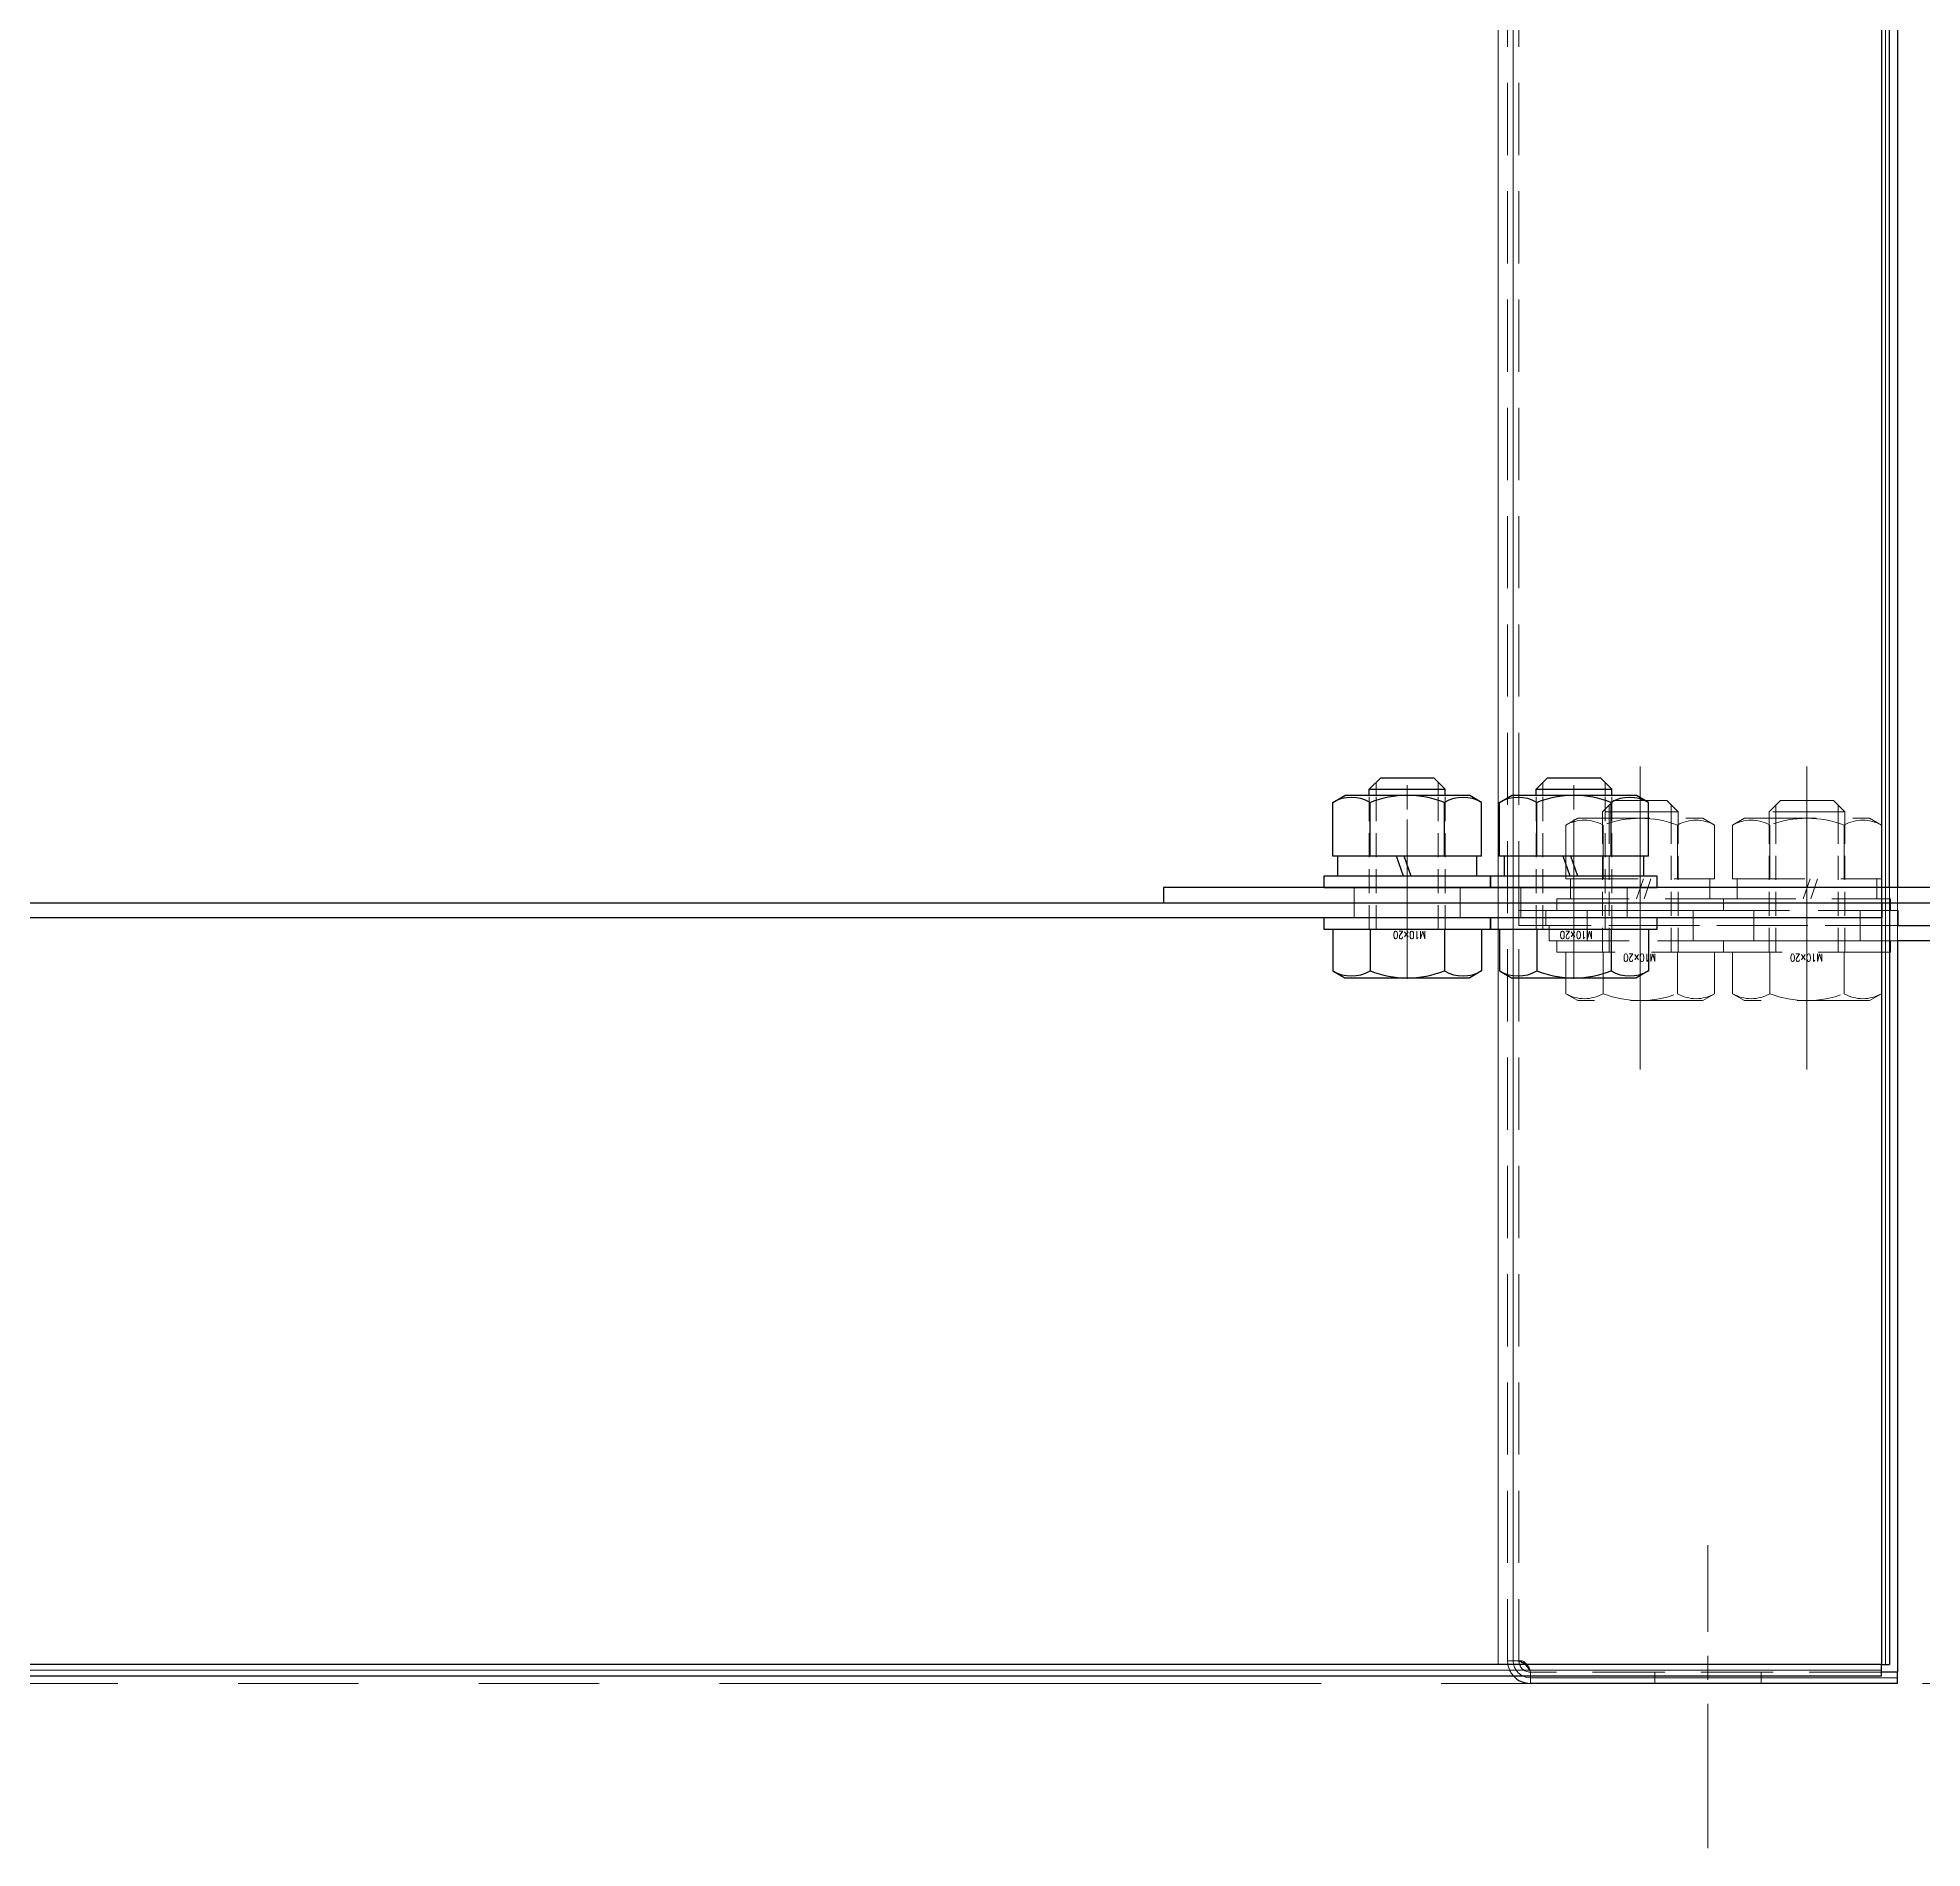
# Model space of a CAD drawing. Header units: millimetres. Extents: x 0 to 51411, y 0 to 16902.
# Drawn here: x 2631.6 to 2880.3, y 6034 to 6272.9 of the extents above; entities that cross this region are included whole.
import ezdxf

# ---------------------------------------------------------------- set-up
doc = ezdxf.new("R2010")
doc.units = ezdxf.units.MM
for name, pattern in [('CENTER2', [28.575, 19.05, -3.175, 3.175, -3.175]), ('HIDDEN2', [4.7625, 3.175, -1.5875]), ('PHANTOM2', [31.75, 15.875, -3.175, 3.175, -3.175, 3.175, -3.175])]:
    doc.linetypes.add(name, pattern=pattern)
for name, color, linetype, lineweight in [('01_外形線', 7, 'Continuous', 25), ('02_細線', 5, 'Continuous', 13), ('03_かくれ線', 6, 'HIDDEN2', 13), ('04_中心線', 1, 'CENTER2', 9), ('05_仮想線', 2, 'PHANTOM2', 13)]:
    doc.layers.add(name, color=color, linetype=linetype, lineweight=lineweight)
doc.layers.add('10_補助線', color=8, linetype='Continuous', lineweight=13, plot=False)
doc.styles.add('寸法用', font='simplex.shx', dxfattribs={"width": 0.8, "bigfont": '@extfont2.shx'})

msp = doc.modelspace()

# ---------------------------------------------------------------- linework, layer by layer
at = {"layer": '01_外形線'}
for p, q in [((2875.908, 6160.762), (2875.908, 7156.762)), ((2876.972, 7151.762), (2876.972, 6160.762)), ((2874.847, 6655.762), (2874.847, 6158.762)), ((2807.289, 6173.762), (2808.789, 6175.262)), ((2808.789, 6175.262), (2815.789, 6175.262)), ((2817.289, 6173.762), (2815.789, 6175.262)), ((2829.289, 6173.762), (2830.789, 6175.262)), ((2830.789, 6175.262), (2837.789, 6175.262)), ((2839.289, 6173.762), (2837.789, 6175.262)), ((2802.474, 6172.008), (2804.039, 6172.912)), ((2802.474, 6164.912), (2802.474, 6172.008)), ((2820.539, 6172.912), (2804.039, 6172.912)), ((2807.289, 6173.762), (2817.289, 6173.762)), ((2807.289, 6172.912), (2807.289, 6173.762)), ((2807.382, 6164.912), (2807.382, 6172.008)), ((2817.197, 6164.912), (2817.197, 6172.008)), ((2817.289, 6172.912), (2817.289, 6173.762)), ((2822.104, 6172.008), (2820.539, 6172.912)), ((2822.104, 6164.912), (2822.104, 6172.008)), ((2824.474, 6172.008), (2826.039, 6172.912)), ((2824.474, 6164.912), (2824.474, 6172.008)), ((2842.539, 6172.912), (2826.039, 6172.912)), ((2829.289, 6173.762), (2839.289, 6173.762)), ((2829.289, 6172.912), (2829.289, 6173.762)), ((2829.382, 6164.912), (2829.382, 6172.008)), ((2839.197, 6164.912), (2839.197, 6172.008)), ((2839.289, 6172.912), (2839.289, 6173.762)), ((2844.104, 6172.008), (2842.539, 6172.912)), ((2844.104, 6164.912), (2844.104, 6172.008)), ((2822.104, 6164.912), (2802.474, 6164.912)), ((2803.089, 6164.912), (2803.089, 6162.262)), ((2811.789, 6162.262), (2810.879, 6164.912)), ((2812.789, 6162.262), (2811.879, 6164.912)), ((2821.489, 6162.262), (2821.489, 6164.912)), ((2844.104, 6164.912), (2824.474, 6164.912)), ((2825.089, 6164.912), (2825.089, 6162.262)), ((2833.789, 6162.262), (2832.879, 6164.912)), ((2834.789, 6162.262), (2833.879, 6164.912)), ((2843.489, 6162.262), (2843.489, 6164.912)), ((2823.289, 6162.262), (2801.289, 6162.262)), ((2801.289, 6162.262), (2801.289, 6160.762)), ((2823.289, 6160.762), (2823.289, 6162.262)), ((2845.289, 6162.262), (2823.289, 6162.262)), ((2823.289, 6162.262), (2823.289, 6160.762)), ((2845.289, 6160.762), (2845.289, 6162.262)), ((2801.289, 6160.762), (2823.289, 6160.762)), ((2823.289, 6160.762), (2845.289, 6160.762)), ((2875.908, 6158.762), (2875.908, 6058.262)), ((2874.847, 6156.762), (2874.847, 6058.262)), ((2876.972, 6153.762), (2876.972, 6057.262)), ((2874.847, 6058.262), (2875.908, 6058.262)), ((2876.972, 6055.762), (2828.535, 6055.762)), ((2876.972, 6057.262), (2874.847, 6057.262)), ((2876.972, 6055.762), (2876.972, 6057.262))]:
    msp.add_line(p, q, dxfattribs=at)
at = {"layer": '01_外形線', "ltscale": 3}
for p, q in [((2823.289, 6156.762), (2801.289, 6156.762)), ((2801.289, 6156.762), (2801.289, 6155.262)), ((2801.289, 6155.262), (2823.289, 6155.262)), ((2802.474, 6155.262), (2802.474, 6149.765)), ((2807.382, 6155.262), (2807.382, 6149.765)), ((2817.197, 6155.262), (2817.197, 6149.765)), ((2822.104, 6155.262), (2822.104, 6149.765)), ((2823.289, 6155.262), (2823.289, 6156.762)), ((2845.289, 6156.762), (2823.289, 6156.762)), ((2823.289, 6156.762), (2823.289, 6155.262)), ((2823.289, 6155.262), (2845.289, 6155.262)), ((2824.474, 6155.262), (2824.474, 6149.765)), ((2829.382, 6155.262), (2829.382, 6149.765)), ((2839.197, 6155.262), (2839.197, 6149.765)), ((2844.104, 6155.262), (2844.104, 6149.765)), ((2845.289, 6155.262), (2845.289, 6156.762)), ((2802.474, 6149.765), (2804.039, 6148.862)), ((2822.104, 6149.765), (2820.539, 6148.862)), ((2824.474, 6149.765), (2826.039, 6148.862)), ((2844.104, 6149.765), (2842.539, 6148.862)), ((2804.039, 6148.862), (2820.539, 6148.862)), ((2826.039, 6148.862), (2842.539, 6148.862))]:
    msp.add_line(p, q, dxfattribs=at)
at = {"layer": '01_外形線'}
for points in [[(2780.117, 6158.762), (2944.899, 6158.762), (2944.899, 6160.762), (2780.117, 6160.762)], [(2874.911, 6156.762), (1973.668, 6156.762), (1973.668, 6158.762), (2874.911, 6158.762)], [(2874.847, 6058.262), (1973.731, 6058.262), (1973.731, 6056.762), (2874.847, 6056.762)]]:
    msp.add_lwpolyline(points, close=True, dxfattribs=at)
for points in [[(2876.972, 6157.762), (2877.035, 6157.762), (2877.035, 6155.762), (2876.972, 6155.762)], [(2876.972, 6155.762), (2944.906, 6155.762), (2944.906, 6153.762), (2876.972, 6153.762)]]:
    msp.add_lwpolyline(points, dxfattribs=at)
for centre, radius, start, end in [((2804.928, 6167.758), 4.907, 60.00001, 119.99999), ((2812.289, 6159.132), 13.779, 69.136, 110.864), ((2819.65, 6167.758), 4.907, 60.00001, 119.99999), ((2826.928, 6167.758), 4.907, 60.00001, 119.99999), ((2834.289, 6159.132), 13.779, 69.136, 110.864), ((2841.65, 6167.758), 4.907, 60.00001, 119.99999), ((2828.535, 6058.762), 3, 221.81031, 270)]:
    msp.add_arc(centre, radius, start, end, dxfattribs=at)
at = {"layer": '01_外形線', "ltscale": 3}
for centre, radius, start, end in [((2804.928, 6154.015), 4.907, 240.00001, 299.99999), ((2812.289, 6162.641), 13.779, 249.136, 290.864), ((2819.65, 6154.015), 4.907, 240.00001, 299.99999), ((2826.928, 6154.015), 4.907, 240.00001, 299.99999), ((2834.289, 6162.641), 13.779, 249.136, 290.864), ((2841.65, 6154.015), 4.907, 240.00001, 299.99999)]:
    msp.add_arc(centre, radius, start, end, dxfattribs=at)
at = {"layer": '02_細線'}
for p, q in [((2824.289, 7255.262), (2824.289, 6058.262)), ((2808.189, 6172.912), (2808.189, 6174.662)), ((2816.389, 6172.912), (2816.389, 6174.662)), ((2830.189, 6172.912), (2830.189, 6174.662)), ((2838.389, 6172.912), (2838.389, 6174.662))]:
    msp.add_line(p, q, dxfattribs=at)
at = {"layer": '03_かくれ線', "ltscale": 3}
for p, q in [((2875.911, 7254.262), (2875.911, 6057.262)), ((2825.535, 7252.762), (2825.535, 6058.762)), ((2827.035, 7252.762), (2827.035, 6058.762)), ((2838.035, 6170.762), (2839.535, 6172.262)), ((2846.535, 6172.262), (2839.535, 6172.262)), ((2848.035, 6170.762), (2846.535, 6172.262)), ((2860.035, 6170.762), (2861.535, 6172.262)), ((2868.535, 6172.262), (2861.535, 6172.262)), ((2870.035, 6170.762), (2868.535, 6172.262)), ((2833.22, 6169.008), (2834.785, 6169.912)), ((2834.785, 6169.912), (2851.285, 6169.912)), ((2848.035, 6170.762), (2838.035, 6170.762)), ((2838.035, 6168.912), (2838.035, 6170.762)), ((2838.935, 6168.912), (2838.935, 6171.662)), ((2843.035, 6169.912), (2843.035, 6157.762)), ((2847.135, 6168.912), (2847.135, 6171.662)), ((2848.035, 6168.912), (2848.035, 6170.762)), ((2852.85, 6169.008), (2851.285, 6169.912)), ((2855.22, 6169.008), (2856.785, 6169.912)), ((2856.785, 6169.912), (2873.285, 6169.912)), ((2870.035, 6170.762), (2860.035, 6170.762)), ((2860.035, 6168.912), (2860.035, 6170.762)), ((2860.935, 6168.912), (2860.935, 6171.662)), ((2865.035, 6169.912), (2865.035, 6157.762)), ((2869.135, 6168.912), (2869.135, 6171.662)), ((2870.035, 6168.912), (2870.035, 6170.762)), ((2874.85, 6169.008), (2873.285, 6169.912)), ((2833.22, 6161.912), (2833.22, 6169.008)), ((2838.128, 6161.912), (2838.128, 6169.008)), ((2847.943, 6161.912), (2847.943, 6169.008)), ((2852.85, 6161.912), (2852.85, 6169.008)), ((2855.22, 6161.912), (2855.22, 6169.008)), ((2860.128, 6161.912), (2860.128, 6169.008)), ((2869.943, 6161.912), (2869.943, 6169.008)), ((2874.85, 6161.912), (2874.85, 6169.008)), ((2805.289, 6160.762), (2805.289, 6158.762)), ((2819.289, 6160.762), (2819.289, 6158.762)), ((2827.289, 6160.762), (2827.289, 6158.762)), ((2833.22, 6161.912), (2852.85, 6161.912)), ((2833.835, 6159.262), (2833.835, 6161.912)), ((2841.289, 6160.762), (2841.289, 6158.762)), ((2842.535, 6159.262), (2843.445, 6161.912)), ((2843.535, 6159.262), (2844.445, 6161.912)), ((2852.235, 6161.912), (2852.235, 6159.262)), ((2855.22, 6161.912), (2874.85, 6161.912)), ((2855.835, 6159.262), (2855.835, 6161.912)), ((2864.535, 6159.262), (2865.445, 6161.912)), ((2865.535, 6159.262), (2866.445, 6161.912)), ((2874.235, 6161.912), (2874.235, 6159.262)), ((2875.908, 6160.762), (2875.908, 6158.762)), ((2876.972, 6160.762), (2876.972, 6153.762)), ((2805.289, 6158.762), (2805.289, 6156.762)), ((2819.289, 6158.762), (2819.289, 6156.762)), ((2827.289, 6158.762), (2827.289, 6156.762)), ((2830.571, 6157.762), (2830.571, 6155.762)), ((2832.035, 6157.762), (2832.035, 6159.262)), ((2832.035, 6159.262), (2854.035, 6159.262)), ((2854.035, 6157.762), (2832.035, 6157.762)), ((2836.035, 6157.762), (2836.035, 6155.762)), ((2841.289, 6158.762), (2841.289, 6156.762)), ((2850.035, 6157.762), (2850.035, 6155.762)), ((2854.035, 6157.762), (2854.035, 6159.262)), ((2854.035, 6159.262), (2876.035, 6159.262)), ((2854.035, 6159.262), (2854.035, 6157.762)), ((2876.035, 6157.762), (2854.035, 6157.762)), ((2858.035, 6157.762), (2858.035, 6155.762)), ((2872.035, 6157.762), (2872.035, 6155.762)), ((2874.847, 6158.762), (2874.847, 6156.762)), ((2876.035, 6159.262), (2876.035, 6157.762)), ((2836.035, 6153.762), (2836.035, 6155.762)), ((2850.035, 6153.762), (2850.035, 6155.762)), ((2858.035, 6153.762), (2858.035, 6155.762)), ((2872.035, 6153.762), (2872.035, 6155.762)), ((2832.035, 6153.762), (2854.035, 6153.762)), ((2832.035, 6152.262), (2832.035, 6153.762)), ((2854.035, 6152.262), (2832.035, 6152.262)), ((2833.22, 6152.262), (2833.22, 6146.765)), ((2838.128, 6152.262), (2838.128, 6146.765)), ((2847.943, 6152.262), (2847.943, 6146.765)), ((2852.85, 6152.262), (2852.85, 6146.765)), ((2854.035, 6153.762), (2876.035, 6153.762)), ((2854.035, 6152.262), (2854.035, 6153.762)), ((2854.035, 6153.762), (2854.035, 6152.262)), ((2876.035, 6152.262), (2854.035, 6152.262)), ((2855.22, 6152.262), (2855.22, 6146.765)), ((2860.128, 6152.262), (2860.128, 6146.765)), ((2869.943, 6152.262), (2869.943, 6146.765)), ((2874.85, 6152.262), (2874.85, 6146.765)), ((2876.035, 6153.762), (2876.035, 6152.262)), ((2833.22, 6146.765), (2834.785, 6145.862)), ((2851.285, 6145.862), (2834.785, 6145.862)), ((2852.85, 6146.765), (2851.285, 6145.862)), ((2855.22, 6146.765), (2856.785, 6145.862)), ((2873.285, 6145.862), (2856.785, 6145.862)), ((2874.85, 6146.765), (2873.285, 6145.862)), ((2826.414, 6058.762), (2825.535, 6058.762)), ((2874.847, 6057.262), (2828.535, 6057.262))]:
    msp.add_line(p, q, dxfattribs=at)
at = {"layer": '03_かくれ線'}
for p, q in [((2807.289, 6155.262), (2807.289, 6172.912)), ((2808.189, 6155.262), (2808.189, 6172.912)), ((2816.389, 6155.262), (2816.389, 6172.912)), ((2817.289, 6155.262), (2817.289, 6172.912)), ((2829.289, 6155.262), (2829.289, 6172.912)), ((2830.189, 6155.262), (2830.189, 6172.912)), ((2838.389, 6155.262), (2838.389, 6172.912)), ((2839.289, 6155.262), (2839.289, 6172.912)), ((2838.035, 6152.262), (2838.035, 6168.912)), ((2838.935, 6152.262), (2838.935, 6168.912)), ((2847.135, 6152.262), (2847.135, 6168.912)), ((2848.035, 6152.262), (2848.035, 6168.912)), ((2860.035, 6152.262), (2860.035, 6168.912)), ((2860.935, 6152.262), (2860.935, 6168.912)), ((2869.135, 6152.262), (2869.135, 6168.912)), ((2870.035, 6152.262), (2870.035, 6168.912)), ((2827.474, 6058.762), (2826.414, 6058.762)), ((2844.972, 6055.762), (2844.972, 6057.262)), ((2858.972, 6055.762), (2858.972, 6057.262))]:
    msp.add_line(p, q, dxfattribs=at)
at = {"layer": '03_かくれ線', "ltscale": 3}
msp.add_lwpolyline([(2827.035, 6157.762), (2827.035, 6155.762), (2877.035, 6155.762), (2877.035, 6157.762)], close=True, dxfattribs=at)
msp.add_lwpolyline([(2876.972, 6155.762), (2831.035, 6155.762), (2831.035, 6153.762), (2876.972, 6153.762)], dxfattribs=at)
for centre, radius, start, end in [((2835.674, 6164.758), 4.907, 60.00001, 119.99999), ((2843.035, 6156.132), 13.779, 69.136, 110.864), ((2850.396, 6164.758), 4.907, 60.00001, 119.99999), ((2857.674, 6164.758), 4.907, 60.00001, 119.99999), ((2865.035, 6156.132), 13.779, 69.136, 110.864), ((2872.396, 6164.758), 4.907, 60.00001, 119.99999), ((2835.674, 6151.015), 4.907, 240.00001, 299.99999), ((2843.035, 6159.641), 13.779, 249.136, 290.864), ((2850.396, 6151.015), 4.907, 240.00001, 299.99999), ((2857.674, 6151.015), 4.907, 240.00001, 299.99999), ((2865.035, 6159.641), 13.779, 249.136, 290.864), ((2872.396, 6151.015), 4.907, 240.00001, 299.99999), ((2828.535, 6058.762), 3, 180, 221.81031), ((2826.413, 6056.511), 2.25, 19.47917, 89.99205), ((2828.535, 6058.762), 1.5, 180, 270)]:
    msp.add_arc(centre, radius, start, end, dxfattribs=at)
at = {"layer": '03_かくれ線'}
msp.add_arc((2826.528, 6056.968), 2.028, 8.33122, 62.19756, dxfattribs=at)
at = {"layer": '04_中心線'}
for p, q in [((2812.289, 6148.862), (2812.289, 6175.262)), ((2834.289, 6148.862), (2834.289, 6175.262)), ((2843.035, 6176.762), (2843.035, 6136.762)), ((2865.035, 6176.762), (2865.035, 6136.762)), ((2843.035, 6145.862), (2843.035, 6172.262)), ((2865.035, 6145.862), (2865.035, 6172.262)), ((2812.289, 6169.762), (2812.289, 6149.762)), ((2834.289, 6169.762), (2834.289, 6149.762)), ((2812.289, 6167.762), (2812.289, 6147.762)), ((2834.289, 6167.762), (2834.289, 6147.762)), ((2843.035, 6144.762), (2843.035, 6164.762)), ((2865.035, 6144.762), (2865.035, 6164.762)), ((2851.972, 6034.012), (2851.972, 6074.012))]:
    msp.add_line(p, q, dxfattribs=at)
at = {"layer": '05_仮想線', "ltscale": 5}
msp.add_line((7087.165, 6055.762), (1762.192, 6055.762), dxfattribs=at)
at = {"layer": '10_補助線'}
for p, q in [((2875.378, 7255.262), (2875.378, 6058.262)), ((2826.285, 7252.762), (2826.285, 6058.762)), ((2874.847, 6057.512), (1973.731, 6057.512)), ((2827.035, 6058.762), (2825.535, 6058.762)), ((2828.535, 6055.762), (2828.535, 6057.262)), ((2876.972, 6056.512), (2828.535, 6056.512))]:
    msp.add_line(p, q, dxfattribs=at)
for centre, radius, start, end in [((2828.535, 6058.762), 2.25, 180, 270), ((2826.656, 6056.862), 1.921, 12.00163, 81.37066)]:
    msp.add_arc(centre, radius, start, end, dxfattribs=at)

# ---------------------------------------------------------------- texts
at = {"layer": '10_補助線', "style": '寸法用', "width": 0.8}
for p in [(2814.749, 6155.012), (2836.749, 6155.012), (2845.116, 6152.012), (2867.116, 6152.012)]:
    msp.add_text('M10×20', height=1, rotation=180, dxfattribs=at).set_placement(p)

doc.saveas('drawing.dxf')
